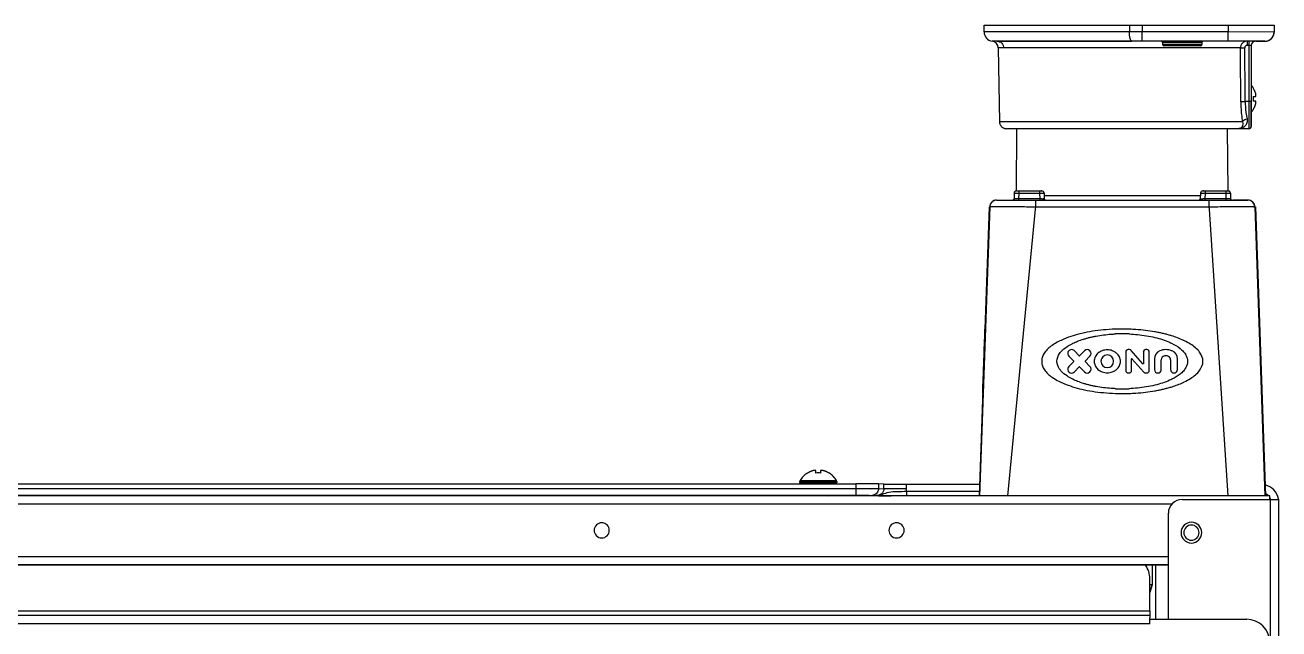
# Model space of a CAD drawing. Header units: millimetres. Extents: x 473 to 3963, y -1329 to 3488.
# Drawn here: x 2314 to 2586.1, y -688.1 to -557 of the extents above; entities that cross this region are included whole.
import ezdxf

# ---------------------------------------------------------------- set-up
doc = ezdxf.new("R2010")
doc.units = ezdxf.units.MM
doc.header["$LTSCALE"] = 392.37
doc.layers.get('0').update_dxf_attribs({"linetype": 'CONTINUOUS'})

msp = doc.modelspace()

# ---------------------------------------------------------------- linework, layer by layer
at = {"linetype": 'Continuous'}
for p, q in [((2522.15, -557.01), (2553.68, -557.01)), ((2522.15, -558.51), (2522.15, -557.01)), ((2553.68, -557.01), (2556.49, -557.01)), ((2553.68, -557.01), (2553.68, -558.51)), ((2556.49, -557.01), (2575.15, -557.01)), ((2556.49, -557.01), (2556.49, -558.51)), ((2575.15, -557.01), (2575.12, -558.51)), ((2575.15, -557.01), (2585.15, -557.01)), ((2585.15, -557.01), (2585.12, -558.55)), ((2553.68, -558.51), (2522.15, -558.51)), ((2554.24, -560.51), (2524.99, -560.51)), ((2524.99, -560.51), (2554.24, -560.51)), ((2556.49, -558.51), (2553.68, -558.51)), ((2556.49, -560.51), (2554.24, -560.51)), ((2556.49, -560.51), (2556.49, -558.51)), ((2575.12, -558.51), (2556.49, -558.51)), ((2575.12, -560.51), (2556.49, -560.51)), ((2575.12, -560.51), (2556.49, -560.51)), ((2585.12, -558.55), (2575.12, -558.51)), ((2575.12, -560.51), (2575.12, -558.51)), ((2583.12, -560.51), (2575.12, -560.51)), ((2579.25, -560.51), (2579.25, -561.43)), ((2581.15, -560.51), (2579.65, -560.51)), ((2579.65, -560.51), (2579.65, -561.43)), ((2581.15, -560.51), (2581.25, -560.51)), ((2581.25, -560.51), (2583.12, -560.51)), ((2525.23, -561.96), (2525.52, -578.04)), ((2534.15, -561.99), (2526.42, -561.99)), ((2534.21, -561.99), (2534.15, -561.99)), ((2538.36, -561.99), (2534.21, -561.99)), ((2552, -561.99), (2538.36, -561.99)), ((2552.15, -561.99), (2552, -561.99)), ((2565.94, -561.99), (2552.15, -561.99)), ((2560.9, -560.81), (2560.9, -561.21)), ((2560.9, -560.81), (2560.9, -561.21)), ((2569.4, -560.81), (2560.9, -560.81)), ((2569.4, -561.21), (2560.9, -561.21)), ((2562.9, -561.51), (2561.2, -561.51)), ((2562.9, -561.51), (2561.2, -561.51)), ((2567.4, -561.51), (2562.9, -561.51)), ((2567.4, -561.51), (2562.9, -561.51)), ((2570.09, -561.99), (2565.94, -561.99)), ((2569.1, -561.51), (2567.4, -561.51)), ((2569.1, -561.51), (2567.4, -561.51)), ((2569.4, -560.81), (2569.4, -561.21)), ((2569.4, -560.81), (2569.4, -561.21)), ((2570.15, -561.99), (2570.09, -561.99)), ((2577.79, -561.99), (2570.15, -561.99)), ((2579.65, -561.43), (2579.25, -561.43)), ((2579.65, -561.43), (2579.65, -573.58)), ((2580.15, -561.51), (2580.15, -573.54)), ((2580.59, -570.71), (2580.63, -570.71)), ((2579.65, -573.58), (2578.83, -573.58)), ((2579.65, -573.58), (2579.65, -579.51)), ((2580.15, -573.54), (2580.15, -577.74)), ((2580.15, -577.74), (2580.15, -573.54)), ((2580.59, -572.51), (2581.14, -572.51)), ((2581.14, -573.51), (2580.59, -573.51)), ((2580.63, -575.31), (2580.59, -575.31)), ((2537.74, -578.04), (2525.52, -578.04)), ((2527.82, -579.51), (2527.01, -579.51)), ((2528.06, -579.51), (2527.82, -579.51)), ((2528.13, -579.51), (2528.06, -579.51)), ((2552.15, -579.51), (2528.13, -579.51)), ((2529.17, -593.01), (2529.28, -579.51)), ((2529.17, -593.01), (2529.28, -579.51)), ((2537.77, -578.04), (2537.74, -578.04)), ((2543.92, -578.04), (2537.77, -578.04)), ((2543.95, -578.04), (2543.92, -578.04)), ((2560.35, -578.04), (2543.95, -578.04)), ((2576.16, -579.51), (2552.15, -579.51)), ((2560.37, -578.04), (2560.35, -578.04)), ((2566.53, -578.04), (2560.37, -578.04)), ((2566.55, -578.04), (2566.53, -578.04)), ((2578.24, -578.04), (2566.55, -578.04)), ((2575.13, -593.01), (2575.01, -579.51)), ((2575.13, -593.01), (2575.01, -579.51)), ((2576.23, -579.51), (2576.16, -579.51)), ((2576.48, -579.51), (2576.23, -579.51)), ((2577.28, -579.51), (2576.48, -579.51)), ((2579.65, -579.51), (2577.28, -579.51)), ((2580.15, -577.74), (2580.15, -577.76)), ((2580.15, -577.76), (2580.15, -577.74)), ((2580.15, -577.76), (2580.15, -577.84)), ((2580.15, -577.84), (2580.15, -577.76)), ((2580.15, -577.84), (2580.15, -578.88)), ((2580.15, -578.88), (2580.15, -577.84)), ((2580.15, -578.88), (2580.15, -579.01)), ((2580.15, -579.01), (2580.15, -578.88)), ((2580.15, -578.98), (2580.15, -579.01)), ((2529.17, -593.01), (2529.67, -593.01)), ((2529.67, -593.01), (2534.17, -593.01)), ((2529.67, -593.01), (2534.17, -593.01)), ((2529.67, -593.01), (2529.67, -593.5)), ((2534.17, -593.01), (2534.67, -593.01)), ((2534.17, -593.01), (2534.17, -593.5)), ((2534.67, -593.01), (2534.52, -593.01)), ((2569.77, -593.01), (2569.63, -593.01)), ((2569.63, -593.01), (2570.13, -593.01)), ((2570.13, -593.01), (2574.62, -593.01)), ((2570.13, -593.01), (2574.62, -593.01)), ((2570.13, -593.01), (2570.13, -593.5)), ((2574.62, -593.01), (2575.12, -593.01)), ((2574.62, -593.01), (2574.62, -593.5)), ((2524.87, -595.01), (2528.16, -595.01)), ((2528.16, -595.01), (2528.4, -595.01)), ((2528.4, -595.01), (2529.65, -595.01)), ((2528.67, -593.5), (2528.65, -594.77)), ((2529.67, -593.5), (2529.65, -594.77)), ((2534.22, -594.77), (2529.65, -594.77)), ((2529.65, -594.77), (2529.65, -595.01)), ((2529.65, -595.01), (2530.41, -595.01)), ((2529.67, -593.5), (2534.17, -593.5)), ((2530.41, -595.01), (2530.54, -595.01)), ((2530.54, -595.01), (2533.29, -595.01)), ((2533.29, -595.01), (2570.97, -595.01)), ((2533.29, -595.01), (2533.29, -596.46)), ((2534.17, -593.5), (2534.22, -594.77)), ((2534.22, -594.77), (2534.22, -595.01)), ((2535.17, -593.49), (2535.17, -593.49)), ((2535.17, -593.49), (2535.22, -594.77)), ((2535.19, -594.02), (2550.32, -594.02)), ((2535.22, -594.77), (2535.22, -594.77)), ((2550.32, -594.02), (2553.97, -594.02)), ((2553.97, -594.02), (2569.1, -594.02)), ((2569.13, -593.49), (2569.07, -594.77)), ((2569.07, -594.77), (2569.07, -594.77)), ((2570.13, -593.5), (2570.07, -594.77)), ((2574.64, -594.77), (2570.07, -594.77)), ((2570.07, -594.77), (2570.07, -595.01)), ((2570.13, -593.5), (2574.62, -593.5)), ((2570.97, -595.01), (2573.76, -595.01)), ((2570.97, -595.01), (2570.97, -596.46)), ((2573.76, -595.01), (2573.86, -595.01)), ((2573.86, -595.01), (2574.64, -595.01)), ((2574.62, -593.5), (2574.64, -594.77)), ((2574.64, -594.77), (2574.64, -595.01)), ((2574.64, -595.01), (2575.89, -595.01)), ((2575.62, -593.5), (2575.64, -594.77)), ((2575.62, -593.5), (2575.64, -594.77)), ((2575.89, -595.01), (2576.14, -595.01)), ((2576.14, -595.01), (2579.43, -595.01)), ((2579.43, -595.01), (2576.14, -595.01)), ((2523.27, -596.46), (2521.08, -659.21)), ((2523.37, -596.46), (2521.18, -659.21)), ((2521.18, -659.21), (2523.37, -596.46)), ((2523.27, -596.46), (2522.34, -623.01)), ((2533.24, -597.01), (2527.23, -659.21)), ((2533.29, -596.46), (2533.24, -597.01)), ((2533.29, -596.46), (2570.97, -596.46)), ((2570.97, -596.46), (2571.01, -597.01)), ((2571.01, -597.01), (2575.09, -659.21)), ((2580.93, -596.46), (2583.12, -659.21)), ((2581.03, -596.46), (2581.96, -623.01)), ((2581.03, -596.46), (2583.22, -659.21)), ((2522.29, -624.36), (2522.34, -623.01)), ((2522.44, -623.01), (2522.34, -623.01)), ((2581.96, -623.01), (2581.86, -623.01)), ((2581.96, -623.01), (2581.99, -624.07)), ((2522.18, -627.59), (2522.29, -624.36)), ((2581.99, -624.07), (2582.11, -627.51)), ((2522.14, -628.71), (2522.17, -627.98)), ((2522.14, -628.85), (2522.14, -628.71)), ((2522.17, -627.75), (2522.18, -627.59)), ((2522.17, -627.76), (2522.17, -627.75)), ((2522.17, -627.95), (2522.17, -627.76)), ((2522.17, -627.98), (2522.17, -627.95)), ((2522.17, -627.98), (2522.17, -627.98)), ((2542.81, -628.79), (2541.75, -627.72)), ((2543.94, -627.72), (2542.87, -628.79)), ((2552.91, -627.98), (2552.91, -632.04)), ((2553.68, -627.48), (2553.42, -627.48)), ((2553.71, -627.48), (2553.68, -627.48)), ((2556.64, -630.58), (2554.09, -627.65)), ((2556.72, -627.98), (2556.72, -630.55)), ((2557.48, -627.48), (2557.22, -627.48)), ((2557.99, -632.04), (2557.99, -627.98)), ((2582.11, -627.51), (2582.11, -627.52)), ((2582.11, -627.52), (2582.11, -627.54)), ((2582.11, -627.54), (2582.12, -627.72)), ((2582.12, -627.72), (2582.12, -627.72)), ((2582.12, -627.72), (2582.13, -627.9)), ((2582.13, -627.9), (2582.15, -628.64)), ((2582.15, -628.64), (2582.15, -628.68)), ((2582.15, -628.68), (2582.16, -628.92)), ((2522.04, -631.7), (2522.08, -630.46)), ((2522.08, -630.46), (2522.1, -630.01)), ((2522.1, -630.01), (2522.11, -629.57)), ((2522.2, -630.01), (2522.1, -630.01)), ((2522.11, -629.47), (2522.13, -629.13)), ((2522.11, -629.5), (2522.11, -629.47)), ((2522.11, -629.57), (2522.11, -629.5)), ((2522.13, -629.13), (2522.14, -628.85)), ((2540.55, -628.92), (2541.41, -629.78)), ((2541.41, -630.25), (2540.55, -631.11)), ((2541.41, -629.78), (2541.62, -629.98)), ((2541.62, -630.04), (2541.41, -630.25)), ((2541.75, -632.3), (2542.81, -631.24)), ((2542.87, -631.24), (2543.94, -632.3)), ((2544.07, -629.98), (2545.13, -628.92)), ((2545.13, -631.11), (2544.07, -630.04)), ((2554.18, -632.04), (2554.18, -629.47)), ((2554.25, -629.45), (2556.8, -632.38)), ((2559.13, -629.5), (2559.13, -631.81)), ((2560.61, -631.81), (2560.61, -629.69)), ((2562.64, -629.69), (2562.64, -631.81)), ((2564.12, -631.81), (2564.12, -629.5)), ((2582.1, -630.01), (2582.2, -630.01)), ((2582.16, -628.92), (2582.17, -629.11)), ((2582.17, -629.11), (2582.2, -629.98)), ((2582.2, -629.98), (2582.2, -630.01)), ((2582.2, -630.01), (2582.2, -630.04)), ((2582.2, -630.04), (2582.23, -630.92)), ((2582.23, -630.92), (2582.24, -631.1)), ((2582.24, -631.1), (2582.25, -631.34)), ((2582.25, -631.34), (2582.25, -631.39)), ((2582.25, -631.39), (2582.27, -632.11)), ((2521.9, -635.68), (2522.01, -632.44)), ((2522.01, -632.44), (2522.02, -632.08)), ((2522.02, -632.04), (2522.04, -631.7)), ((2522.02, -632.08), (2522.02, -632.04)), ((2522.02, -632.04), (2522.02, -632.04)), ((2553.42, -632.55), (2553.64, -632.55)), ((2553.64, -632.55), (2553.67, -632.55)), ((2557.18, -632.55), (2557.48, -632.55)), ((2582.27, -632.11), (2582.28, -632.3)), ((2582.28, -632.3), (2582.28, -632.3)), ((2582.28, -632.3), (2582.29, -632.47)), ((2582.29, -632.47), (2582.41, -635.92)), ((2521.85, -637.01), (2521.9, -635.68)), ((2582.41, -635.92), (2582.45, -637.01)), ((2521.85, -637.01), (2521.08, -659.21)), ((2521.85, -637.01), (2521.95, -637.01)), ((2582.35, -637.01), (2582.45, -637.01)), ((2582.44, -637.01), (2583.22, -659.21)), ((2482.2, -655.91), (2490.09, -655.91)), ((2483.85, -654.27), (2483.85, -654.24)), ((2485.65, -654.27), (2485.65, -653.72)), ((2486.65, -653.72), (2486.65, -654.27)), ((2488.45, -654.24), (2488.45, -654.27)), ((2252.52, -656.58), (2494.31, -656.58)), ((2253.15, -657.6), (2494.31, -657.6)), ((2482.15, -656.31), (2482.15, -656.11)), ((2482.15, -656.11), (2482.15, -656.31)), ((2482.15, -656.11), (2490.15, -656.11)), ((2482.15, -656.31), (2490.15, -656.31)), ((2490.15, -656.31), (2490.15, -656.11)), ((2490.15, -656.11), (2490.15, -656.31)), ((2494.31, -656.58), (2494.31, -657.6)), ((2494.31, -657.6), (2494.31, -659.1)), ((2500.42, -656.68), (2499.23, -656.62)), ((2499.23, -656.62), (2499.23, -657.62)), ((2499.23, -657.62), (2500.42, -657.68)), ((2500.42, -657.68), (2500.42, -656.68)), ((2505.34, -657.68), (2500.42, -657.68)), ((2505.32, -658.22), (2521.11, -658.22)), ((2505.32, -658.22), (2505.32, -659.22)), ((2505.34, -656.71), (2521.16, -656.71)), ((2505.34, -657.68), (2505.34, -656.71)), ((2521.11, -658.22), (2521.21, -658.22)), ((2521.16, -656.71), (2521.26, -656.71)), ((2584.15, -659.21), (1838.15, -659.21)), ((2562.92, -661.01), (1859.38, -661.01)), ((2253.15, -659.1), (2494.31, -659.1)), ((2484.37, -659.13), (2484.22, -659.21)), ((2487.93, -659.13), (2488.07, -659.21)), ((2497.75, -659.12), (2498.75, -659.17)), ((2565.15, -660.01), (2584.35, -660.01)), ((2584.15, -660.01), (2584.15, -659.21)), ((2584.35, -660.01), (2585.31, -660.01)), ((2584.35, -1303.01), (2584.35, -660.01)), ((2585.31, -660.01), (2585.35, -660.01)), ((2585.35, -660.01), (2586.15, -660.01)), ((2586.15, -661.81), (2586.15, -660.01)), ((2562.15, -686.01), (2562.15, -663.01)), ((2586.15, -1293.75), (2586.15, -661.81)), ((1860.15, -672.41), (2562.15, -672.41)), ((2562.15, -674.21), (1860.15, -674.21)), ((1860.15, -674.21), (2562.15, -674.21)), ((2558.6, -674.21), (2558.6, -678.55)), ((2558.6, -674.21), (2558.6, -678.55)), ((2559.41, -686.01), (2559.41, -674.21)), ((2558.15, -684.21), (2558.15, -677.21)), ((2558.15, -680.23), (2558.6, -678.55)), ((2558.6, -678.55), (2558.15, -680.23)), ((2558.6, -678.55), (2558.15, -678.55)), ((1864.15, -684.21), (2558.15, -684.21)), ((2558.15, -685.21), (1864.15, -685.21)), ((2558.15, -684.21), (2558.15, -685.21)), ((2558.15, -685.21), (2558.15, -685.74)), ((2558.15, -686.01), (2558.15, -685.74)), ((2558.15, -687.01), (1864.15, -687.01)), ((2558.15, -686.01), (2579.15, -686.01)), ((2558.15, -687.01), (2558.15, -686.01))]:
    msp.add_line(p, q, dxfattribs=at)
for points in [[(2535.47, -595.01), (2535.37, -594.99), (2535.28, -594.93), (2535.23, -594.83), (2535.22, -594.77)], [(2569.07, -594.77), (2569.06, -594.83), (2569.01, -594.93), (2568.93, -594.99), (2568.82, -595.01)], [(2534.65, -630.01), (2534.65, -630.01), (2534.65, -630.01), (2534.65, -630.01)], [(2546.04, -630.01), (2546.04, -630.01), (2546.04, -630.01), (2546.04, -630.01)], [(2551.75, -630.01), (2551.75, -630.01), (2551.75, -630.01), (2551.75, -630.01)], [(2505.32, -658.22), (2505.34, -657.95), (2505.34, -657.68)], [(2498.71, -659.17), (2498.78, -659.17), (2498.88, -659.17), (2499, -659.18), (2499.13, -659.18), (2499.28, -659.18), (2499.44, -659.19), (2499.62, -659.19), (2499.83, -659.19), (2500.05, -659.2), (2500.31, -659.2), (2500.59, -659.2), (2500.91, -659.21), (2501.25, -659.21), (2501.62, -659.21), (2501.97, -659.21)]]:
    msp.add_lwpolyline(points, dxfattribs=at)
for centre, radius, start, end in [((2524.15, -558.51), 2, 180, 263.217), ((2523.73, -561.99), 1.5, 1, 83.2171), ((2560.6, -560.81), 0.3, 0, 90), ((2560.6, -560.81), 0.3, 0, 90), ((2569.7, -560.81), 0.3, 90, 180), ((2569.7, -560.81), 0.3, 90, 180), ((2581.15, -561.51), 1, 90.0004, 180), ((2581.15, -561.51), 1, 115.4263, 125.9999), ((2581.15, -561.51), 1, 108, 115.4263), ((2581.15, -561.51), 1, 90, 108), ((2583.12, -558.51), 2, 270.0002, 359), ((2583.12, -558.51), 2, 270, 287.8), ((2583.12, -558.51), 2, 287.8, 295.2276), ((2583.12, -558.51), 2, 295.2276, 305.6), ((2583.12, -558.51), 2, 305.6, 314.9253), ((2583.12, -558.51), 2, 314.9253, 323.4), ((2583.12, -558.51), 2, 323.4, 334.6006), ((2583.12, -558.51), 2, 334.6006, 341.2), ((2583.12, -558.51), 2, 341.2, 359), ((2561.2, -561.21), 0.3, 180, 270), ((2569.1, -561.21), 0.3, 270, 360), ((-1133.92, -594.18), 3711.85, 0.31694, 0.49696), ((-1014.44, -596.46), 3593.35, 0.36486, 0.55083), ((2581.15, -561.51), 1, 135.3305, 143.9999), ((2581.15, -561.51), 1, 125.9999, 135.3305), ((2576.53, -573.21), 4.8, 31.5974, 40.7914), ((2576.54, -573.2), 4.75, 28.9687, 31.5341), ((2576.53, -573.21), 4.8, 31.4579, 31.5974), ((2576.54, -573.2), 4.75, 28.0074, 28.9684), ((2576.55, -573.2), 4.75, 26.6813, 28.0074), ((2576.55, -573.2), 4.74, 25.5402, 26.6812), ((2576.55, -573.19), 4.74, 24.5722, 25.5402), ((2576.56, -573.19), 4.73, 23.3175, 24.5722), ((2576.56, -573.19), 4.73, 22.5474, 23.3174), ((2576.57, -573.19), 4.72, 21.0025, 22.5476), ((2576.58, -573.18), 4.72, 20.5181, 21.0023), ((2576.59, -573.18), 4.7, 18.4656, 20.5187), ((2576.84, -573.01), 3.79, 0.0089, 7.5987), ((2576.84, -573.01), 3.79, 352.4013, 359.9911), ((2576.61, -573.17), 4.68, 17.3773, 18.465), ((2576.61, -572.85), 4.68, 341.535, 342.6227), ((2576.62, -573.17), 4.67, 16.3949, 17.3772), ((2576.62, -572.86), 4.67, 342.6228, 343.6051), ((2576.65, -573.16), 4.64, 14.3176, 16.3964), ((2576.65, -572.87), 4.64, 343.6036, 345.6824), ((2579.15, -572.27), 2.01, 5.1401, 7.2744), ((2579.15, -572.26), 2.01, 352.7259, 354.7415), ((2579.15, -573.77), 2.01, 5.2585, 7.2741), ((2579.15, -573.76), 2.01, 352.7256, 354.8598), ((2579.18, -572.27), 1.98, 4.2856, 5.1372), ((2579.19, -572.26), 1.97, 3.0233, 4.286), ((2579.19, -572.26), 1.97, 355.3984, 356.7833), ((2579.18, -572.26), 1.98, 354.7442, 355.3991), ((2579.18, -573.77), 1.98, 4.6009, 5.2558), ((2579.19, -573.76), 1.97, 3.2167, 4.6016), ((2579.19, -573.76), 1.97, 355.714, 356.9766), ((2579.18, -573.76), 1.98, 354.8627, 355.7144), ((2579.2, -572.26), 1.96, 1.9964, 3.0228), ((2579.21, -572.26), 1.95, 0.9261, 1.9964), ((2579.21, -572.26), 1.95, 359.8006, 0.9258), ((2579.21, -572.26), 1.95, 358.8459, 359.8005), ((2579.2, -572.26), 1.96, 357.6234, 358.8455), ((2579.2, -572.26), 1.96, 356.7841, 357.6235), ((2579.2, -573.76), 1.96, 2.3765, 3.2159), ((2579.21, -573.76), 1.95, 1.1545, 2.3767), ((2579.21, -573.76), 1.95, 0.1995, 1.1541), ((2579.21, -573.76), 1.95, 359.0741, 0.1995), ((2579.21, -573.76), 1.95, 358.0037, 359.0738), ((2579.2, -573.76), 1.96, 356.9771, 358.0037), ((2576.53, -572.81), 4.8, 319.2086, 328.4026), ((2576.54, -572.83), 4.75, 328.4659, 331.0313), ((2576.53, -572.81), 4.8, 328.4026, 328.5421), ((2576.54, -572.83), 4.75, 331.0316, 331.9926), ((2576.55, -572.83), 4.75, 331.9926, 333.3187), ((2576.55, -572.83), 4.74, 333.3188, 334.4598), ((2576.55, -572.83), 4.74, 334.4598, 335.4278), ((2576.56, -572.84), 4.73, 335.4278, 336.6825), ((2576.56, -572.84), 4.73, 336.6826, 337.4526), ((2576.57, -572.84), 4.72, 337.4524, 338.9975), ((2576.58, -572.84), 4.72, 338.9977, 339.4819), ((2576.59, -572.85), 4.7, 339.4813, 341.5344), ((2527.01, -578.01), 1.5, 181, 197.4666), ((2527.01, -578.01), 1.5, 181, 197.4963), ((2527.01, -578.01), 1.5, 197.4666, 202.768), ((2527.01, -578.01), 1.5, 197.4963, 202.7432), ((2527.01, -578.01), 1.5, 202.768, 214.0366), ((2527.01, -578.01), 1.5, 202.7432, 214.0777), ((2527.01, -578.01), 1.5, 214.0366, 220.1792), ((2527.01, -578.01), 1.5, 214.0777, 220.1409), ((2527.01, -578.01), 1.5, 220.1792, 230.8209), ((2527.01, -578.01), 1.5, 220.1409, 230.8591), ((2527.01, -578.01), 1.5, 230.8209, 236.9634), ((2527.01, -578.01), 1.5, 230.8591, 236.9223), ((2527.01, -578.01), 1.5, 236.9634, 248.232), ((2527.01, -578.01), 1.5, 236.9223, 248.2568), ((2527.01, -578.01), 1.5, 248.232, 253.5334), ((2527.01, -578.01), 1.5, 248.2568, 253.5037), ((2527.01, -578.01), 1.5, 253.5334, 270), ((2527.01, -578.01), 1.5, 253.5037, 270), ((2579.65, -579.01), 0.5, 270, 360), ((2529.17, -593.51), 0.5, 90.002, 179), ((2529.17, -593.51), 0.5, 156.7497, 179), ((2529.17, -593.51), 0.5, 156.7497, 179), ((2529.17, -593.51), 0.5, 156.7508, 179), ((2529.17, -593.51), 0.5, 147.6731, 156.7497), ((2529.17, -593.51), 0.5, 147.6731, 156.7497), ((2529.17, -593.51), 0.5, 147.6758, 156.7508), ((2529.17, -593.51), 0.5, 134.4996, 147.6731), ((2529.17, -593.51), 0.5, 134.4996, 147.6731), ((2529.17, -593.51), 0.5, 134.5015, 147.6758), ((2529.17, -593.51), 0.5, 122.081, 134.4996), ((2529.17, -593.51), 0.5, 122.081, 134.4996), ((2529.17, -593.51), 0.5, 122.0843, 134.5015), ((2529.17, -593.51), 0.5, 112.2497, 122.081), ((2529.17, -593.51), 0.5, 112.2497, 122.081), ((2529.17, -593.51), 0.5, 112.2522, 122.0843), ((2529.17, -593.51), 0.5, 90, 112.2497), ((2529.17, -593.51), 0.5, 90, 112.2497), ((2529.17, -593.51), 0.5, 90.0028, 112.2522), ((2534.67, -593.51), 0.5, 2.4136, 90), ((2569.63, -593.51), 0.5, 90, 177.587), ((2575.12, -593.51), 0.5, 1, 90), ((2575.12, -593.51), 0.5, 67.7478, 89.9972), ((2575.12, -593.51), 0.5, 67.7504, 90), ((2575.12, -593.51), 0.5, 67.7484, 89.998), ((2575.12, -593.51), 0.5, 57.9157, 67.7478), ((2575.12, -593.51), 0.5, 57.918, 67.7504), ((2575.12, -593.51), 0.5, 57.9174, 67.7484), ((2575.12, -593.51), 0.5, 45.4985, 57.9157), ((2575.12, -593.51), 0.5, 45.5005, 57.918), ((2575.12, -593.51), 0.5, 45.4989, 57.9174), ((2575.12, -593.51), 0.5, 32.3242, 45.4985), ((2575.12, -593.51), 0.5, 32.3256, 45.5005), ((2575.12, -593.51), 0.5, 32.3258, 45.4989), ((2575.12, -593.51), 0.5, 23.2492, 32.3242), ((2575.12, -593.51), 0.5, 23.2504, 32.3256), ((2575.12, -593.51), 0.5, 23.2495, 32.3258), ((2575.12, -593.51), 0.5, 1, 23.2492), ((2575.12, -593.51), 0.5, 1, 23.2504), ((2575.12, -593.51), 0.5, 1, 23.2495), ((2524.87, -596.51), 1.5, 90.0006, 178), ((2524.87, -596.51), 1.5, 160.4, 178), ((2524.87, -596.51), 1.5, 153.8572, 160.4), ((2524.87, -596.51), 1.5, 142.7999, 153.8572), ((2524.87, -596.51), 1.5, 134.4067, 142.7999), ((2524.87, -596.51), 1.5, 125.1999, 134.4067), ((2524.87, -596.51), 1.5, 114.9344, 125.1999), ((2524.87, -596.51), 1.5, 107.6, 114.9344), ((2524.87, -596.51), 1.5, 90, 107.6), ((2528.16, -594.01), 1, 270, 287.9), ((2528.16, -594.01), 1, 270, 287.9), ((2528.4, -594.76), 0.25, 270, 359), ((2528.4, -594.76), 0.25, 269.9879, 299.6574), ((2528.16, -594.01), 1, 287.9, 297.8615), ((2528.16, -594.01), 1, 287.9, 297.8615), ((2528.4, -594.76), 0.25, 299.6574, 315.6122), ((2528.4, -594.76), 0.25, 315.6122, 329.3283), ((2528.4, -594.76), 0.25, 329.3283, 358.9998), ((2528.4, -594.76), 0.25, 330.3264, 359), ((2528.4, -594.76), 0.25, 330.3184, 358.9997), ((2575.89, -594.76), 0.25, 181, 210.6648), ((2575.89, -594.76), 0.25, 181.0003, 270.0181), ((2575.89, -594.76), 0.25, 181, 209.6736), ((2575.89, -594.76), 0.25, 181.0002, 209.679), ((2576.14, -594.01), 1, 242.1385, 252.1), ((2576.14, -594.01), 1, 242.1385, 252.1), ((2575.89, -594.76), 0.25, 210.6648, 224.3787), ((2575.89, -594.76), 0.25, 224.3787, 240.3312), ((2575.89, -594.76), 0.25, 240.3312, 270), ((2576.14, -594.01), 1, 252.1, 270), ((2576.14, -594.01), 1, 252.1, 270), ((2579.43, -596.51), 1.5, 2, 90), ((2579.43, -596.51), 1.5, 72.3995, 89.9994), ((2579.43, -596.51), 1.5, 65.0651, 72.3995), ((2579.43, -596.51), 1.5, 54.7996, 65.0651), ((2579.43, -596.51), 1.5, 45.5929, 54.7996), ((2579.43, -596.51), 1.5, 37.1997, 45.5929), ((2579.43, -596.51), 1.5, 26.1425, 37.1997), ((2579.43, -596.51), 1.5, 19.5998, 26.1425), ((2579.43, -596.51), 1.5, 2, 19.5998), ((2552.14, -666.77), 43.76, 87.9356, 92.0555), ((2552.15, -657.6), 33.57, 87.3327, 92.6739), ((2541.15, -628.32), 0.846, 70.3584, 225), ((2541.15, -628.32), 0.846, 45.0006, 70.3584), ((2544.53, -628.32), 0.846, 315, 135), ((2548.89, -630.01), 1.37, 0, 180), ((2553.42, -627.98), 0.508, 90, 180.0001), ((2553.71, -627.98), 0.508, 41, 90), ((2557.22, -627.98), 0.508, 90, 180), ((2557.48, -627.98), 0.508, 0.0003, 90), ((2561.03, -629.5), 1.9, 113.5782, 180), ((2561.62, -630.86), 3.38, 68.4023, 113.5782), ((2561.62, -630.86), 3.38, 66.4218, 68.4023), ((2562.22, -629.5), 1.9, 0, 66.4218), ((2541.15, -631.71), 0.846, 135, 286.5563), ((2541.59, -630.01), 0.0423, 315, 44.9987), ((2542.84, -628.76), 0.0423, 225, 315), ((2542.84, -631.27), 0.0423, 45, 135), ((2544.53, -631.71), 0.846, 225, 45), ((2544.1, -630.01), 0.0423, 135, 224.9987), ((2548.89, -630.01), 1.37, 180, 360), ((2554.22, -629.47), 0.0423, 40.9989, 180), ((2556.67, -630.55), 0.0423, 221, 360), ((2561.45, -629.69), 0.846, 97.6627, 180), ((2561.62, -630.95), 2.11, 82.3377, 97.6624), ((2561.79, -629.69), 0.846, 0, 82.3377), ((2541.15, -631.71), 0.846, 286.5563, 315.0003), ((2553.42, -632.04), 0.508, 180, 270), ((2553.67, -632.04), 0.508, 270, 360), ((2557.18, -632.04), 0.508, 221, 270), ((2557.48, -632.04), 0.508, 270, 360), ((2559.87, -631.81), 0.74, 180, 360), ((2563.38, -631.81), 0.74, 180, 229.8262), ((2563.38, -631.81), 0.74, 229.8262, 0.0001), ((2552.15, -602.41), 33.58, 267.5041, 272.4884), ((2552.14, -593.24), 43.78, 268.1051, 271.9045), ((2482.55, -656.11), 0.4, 149.6988, 163.1747), ((2482.55, -656.11), 0.4, 149.6988, 163.1573), ((2486.35, -658.33), 4.8, 136.8234, 149.6988), ((2486.35, -658.33), 4.8, 136.8073, 149.6988), ((2486.35, -658.33), 4.8, 132.8346, 136.8234), ((2486.35, -658.33), 4.8, 132.8489, 136.8073), ((2486.35, -658.33), 4.8, 121.6201, 132.8346), ((2486.35, -658.33), 4.8, 121.5971, 132.8489), ((2486.35, -658.33), 4.8, 121.3727, 121.6201), ((2486.35, -658.33), 4.8, 121.3727, 121.5971), ((2486.33, -658.32), 4.75, 118.9687, 121.5341), ((2486.33, -658.32), 4.75, 118.0074, 118.9684), ((2486.33, -658.31), 4.75, 116.6813, 118.0074), ((2486.33, -658.31), 4.74, 115.5402, 116.6812), ((2486.33, -658.31), 4.74, 114.5722, 115.5402), ((2486.33, -658.3), 4.73, 113.3175, 114.5722), ((2486.32, -658.3), 4.73, 112.5474, 113.3174), ((2486.32, -658.29), 4.72, 111.0025, 112.5476), ((2486.32, -658.29), 4.72, 110.5181, 111.0023), ((2486.31, -658.27), 4.7, 108.4656, 110.5187), ((2486.31, -658.26), 4.68, 107.3773, 108.465), ((2486.3, -658.24), 4.67, 106.3949, 107.3772), ((2486.29, -658.21), 4.64, 104.3176, 106.3964), ((2485.4, -655.71), 2.01, 95.2585, 97.2741), ((2485.4, -655.69), 1.98, 94.6009, 95.2558), ((2485.4, -655.67), 1.97, 93.2167, 94.6016), ((2485.4, -655.66), 1.96, 92.3765, 93.2159), ((2485.4, -655.66), 1.95, 91.1545, 92.3767), ((2485.4, -655.65), 1.95, 90.1995, 91.1541), ((2485.4, -655.65), 1.95, 89.0741, 90.1995), ((2485.4, -655.66), 1.95, 88.0037, 89.0738), ((2485.4, -655.66), 1.96, 86.9771, 88.0037), ((2485.4, -655.67), 1.97, 85.714, 86.9766), ((2485.4, -655.68), 1.98, 84.8627, 85.7144), ((2485.39, -655.71), 2.01, 82.7256, 84.8598), ((2486.15, -658.03), 3.8, 82.4351, 97.5649), ((2486.9, -655.71), 2.01, 95.1401, 97.2744), ((2486.9, -655.68), 1.98, 94.2856, 95.1372), ((2486.9, -655.67), 1.97, 93.0233, 94.286), ((2486.9, -655.66), 1.96, 91.9964, 93.0228), ((2486.9, -655.66), 1.95, 90.9261, 91.9964), ((2486.9, -655.65), 1.95, 89.8006, 90.9258), ((2486.9, -655.65), 1.95, 88.8459, 89.8005), ((2486.9, -655.66), 1.96, 87.6234, 88.8455), ((2486.9, -655.66), 1.96, 86.7841, 87.6235), ((2486.9, -655.67), 1.97, 85.3984, 86.7833), ((2486.9, -655.69), 1.98, 84.7442, 85.3991), ((2486.89, -655.71), 2.01, 82.7259, 84.7415), ((2486, -658.21), 4.64, 73.6036, 75.6824), ((2485.99, -658.24), 4.67, 72.6228, 73.6051), ((2485.99, -658.26), 4.68, 71.535, 72.6227), ((2485.98, -658.27), 4.7, 69.4813, 71.5344), ((2485.98, -658.29), 4.72, 68.9977, 69.4819), ((2485.98, -658.29), 4.72, 67.4524, 68.9975), ((2485.97, -658.3), 4.73, 66.6826, 67.4526), ((2485.97, -658.3), 4.73, 65.4278, 66.6825), ((2485.97, -658.31), 4.74, 64.4598, 65.4278), ((2485.97, -658.31), 4.74, 63.3188, 64.4598), ((2485.97, -658.31), 4.75, 61.9926, 63.3187), ((2485.96, -658.32), 4.75, 61.0316, 61.9926), ((2485.96, -658.32), 4.75, 58.4659, 61.0313), ((2485.95, -658.33), 4.8, 58.3799, 58.6273), ((2485.95, -658.33), 4.8, 58.4029, 58.6273), ((2485.95, -658.33), 4.8, 47.1511, 58.4029), ((2485.95, -658.33), 4.8, 47.1654, 58.3799), ((2485.95, -658.33), 4.8, 43.1766, 47.1654), ((2485.95, -658.33), 4.8, 43.1927, 47.1511), ((2485.95, -658.33), 4.8, 30.3012, 43.1766), ((2485.95, -658.33), 4.8, 30.3012, 43.1927), ((2489.75, -656.11), 0.4, 16.8253, 30.3012), ((2489.75, -656.11), 0.4, 16.8427, 30.3012), ((2482.55, -656.11), 0.4, 166.5241, 180), ((2482.55, -656.11), 0.4, 166.5416, 180), ((2482.55, -656.31), 0.4, 180, 207.0781), ((2482.55, -656.11), 0.4, 163.1747, 166.5241), ((2482.55, -656.11), 0.4, 163.1573, 166.5416), ((2482.55, -656.31), 0.4, 207.0781, 214.9282), ((2482.55, -656.31), 0.4, 214.9282, 222.6167), ((2489.75, -656.31), 0.4, 317.3833, 325.0718), ((2489.75, -656.31), 0.4, 325.0718, 332.9219), ((2489.75, -656.31), 0.4, 332.9219, 360), ((2489.75, -656.11), 0.4, 13.4759, 16.8253), ((2489.75, -656.11), 0.4, 13.4584, 16.8427), ((2489.75, -656.11), 0.4, 0, 13.4759), ((2489.75, -656.11), 0.4, 0, 13.4584), ((2581.65, -661.21), 2.98, 58.5519, 60.8473), ((2565.15, -663.01), 3, 90, 180), ((2581.62, -661.25), 3.03, 42.2442, 58.5126), ((2581.69, -661.19), 2.94, 28.0433, 32.9871), ((2581.66, -661.2), 2.97, 23.8642, 28.0295), ((2439.15, -666.71), 1.65, 0, 180), ((2439.15, -666.71), 1.65, 180, 360), ((2503.15, -666.71), 1.65, 0, 180), ((2503.15, -666.71), 1.65, 180, 360), ((2567.15, -667.21), 2.25, 0, 180), ((2567.15, -667.21), 1.65, 0, 180), ((2567.15, -667.21), 2.25, 180, 360), ((2567.15, -667.21), 1.65, 180, 360), ((2553.15, -677.21), 5, 0, 36.876), ((2579.15, -691.01), 5, 0, 90)]:
    msp.add_arc(centre, radius, start, end, dxfattribs=at)
for centre, major_axis, ratio, start_param, end_param in [((2494.31, -656.63), (5, 0), 0.008727, 0.174533, 1.570796), ((2505.34, -656.67), (5, 0), 0.008727, -2.96706, -1.570796), ((2582.15, -660.71), (2.83, 2.83), 0.999924, 0.530301, 0.556431), ((2582.15, -660.71), (2.83, 2.83), 0.999924, -0.573187, 0.530301), ((2582.15, -660.71), (2.83, 2.83), 0.999924, -0.612962, -0.573187)]:
    msp.add_ellipse(centre, major_axis=major_axis, ratio=ratio, start_param=start_param, end_param=end_param, dxfattribs=at)
for points, knots in [([(2524.99, -560.51), (2524.83, -560.51), (2524.56, -560.51), (2524.25, -560.51), (2524.08, -560.5), (2523.99, -560.51), (2523.94, -560.49), (2523.92, -560.5), (2523.91, -560.5)], [0, 0, 0, 0, 0.436024, 0.748867, 0.858644, 0.937145, 0.984281, 1, 1, 1, 1]), ([(2524.99, -560.51), (2525.35, -560.51), (2526.12, -560.84), (2526.42, -561.61), (2526.42, -561.99)], [0, 0, 0, 0, 0.492099, 1, 1, 1, 1]), ([(2554.24, -560.51), (2554.15, -560.51), (2553.95, -560.31), (2553.74, -559.64), (2553.68, -558.99), (2553.68, -558.51)], [0, 0, 0, 0, 0.122206, 0.340186, 1, 1, 1, 1]), ([(2579.25, -560.51), (2578.88, -560.51), (2578.1, -560.83), (2577.79, -561.61), (2577.79, -561.99)], [0, 0, 0, 0, 0.49658, 1, 1, 1, 1]), ([(2526.42, -561.99), (2526.25, -561.99), (2525.95, -561.98), (2525.61, -561.98), (2525.42, -561.97), (2525.32, -561.97), (2525.27, -561.96), (2525.24, -561.97), (2525.23, -561.96)], [0, 0, 0, 0, 0.435483, 0.748441, 0.858367, 0.93701, 0.984245, 1, 1, 1, 1]), ([(2577.79, -561.99), (2577.9, -561.95), (2578.22, -561.93), (2578.54, -561.92), (2578.74, -561.92)], [0, 0, 0, 0, 0.382726, 1, 1, 1, 1]), ([(2579.25, -561.43), (2579.12, -561.43), (2578.85, -561.52), (2578.74, -561.79), (2578.74, -561.92)], [0, 0, 0, 0, 0.50179, 1, 1, 1, 1]), ([(2580.15, -561.51), (2580.15, -561.5), (2580.09, -561.47), (2579.93, -561.44), (2579.77, -561.43), (2579.65, -561.43)], [0, 0, 0, 0, 0.095663, 0.308773, 1, 1, 1, 1]), ([(2577.87, -573.65), (2577.98, -573.61), (2578.31, -573.6), (2578.63, -573.58), (2578.83, -573.58)], [0, 0, 0, 0, 0.374502, 1, 1, 1, 1]), ([(2577.87, -573.65), (2577.87, -574.05), (2577.91, -575.52), (2578.07, -576.98), (2578.24, -578.04)], [0, 0, 0, 0, 0.271834, 1, 1, 1, 1]), ([(2578.83, -573.58), (2578.83, -573.93), (2578.88, -575.2), (2579.04, -576.47), (2579.22, -577.38)], [0, 0, 0, 0, 0.273206, 1, 1, 1, 1]), ([(2580.15, -573.54), (2580.15, -573.55), (2580.07, -573.55), (2579.99, -573.57), (2579.83, -573.58), (2579.71, -573.58), (2579.65, -573.58)], [0, 0, 0, 0, 0.082331, 0.298897, 0.620835, 1, 1, 1, 1]), ([(2579.22, -577.38), (2579.27, -577.67), (2579.27, -578.23), (2578.78, -579.13), (2578.07, -579.44), (2577.62, -579.49)], [0, 0, 0, 0, 0.295449, 0.543416, 1, 1, 1, 1]), ([(2578.24, -578.04), (2578.33, -578.36), (2578.35, -578.99), (2577.87, -579.39), (2577.65, -579.46)], [0, 0, 0, 0, 0.589674, 1, 1, 1, 1]), ([(2578.24, -578.04), (2578.26, -577.96), (2578.46, -577.58), (2578.9, -577.41), (2579.22, -577.38)], [0, 0, 0, 0, 0.212797, 1, 1, 1, 1]), ([(2529.65, -594.77), (2529.52, -594.77), (2529.29, -594.77), (2529.01, -594.77), (2528.83, -594.77), (2528.73, -594.77), (2528.69, -594.76), (2528.65, -594.77), (2528.65, -594.77)], [0, 0, 0, 0, 0.382747, 0.707113, 0.831502, 0.923891, 0.980771, 1, 1, 1, 1]), ([(2528.67, -593.5), (2528.67, -593.5), (2528.72, -593.51), (2528.76, -593.5), (2528.86, -593.5), (2529.03, -593.5), (2529.31, -593.5), (2529.55, -593.5), (2529.67, -593.5)], [0, 0, 0, 0, 0.019309, 0.07624, 0.16864, 0.29302, 0.617323, 1, 1, 1, 1]), ([(2534.17, -593.5), (2534.3, -593.5), (2534.53, -593.5), (2534.81, -593.49), (2534.99, -593.49), (2535.09, -593.49), (2535.13, -593.5), (2535.17, -593.49), (2535.17, -593.49)], [0, 0, 0, 0, 0.382549, 0.706785, 0.831185, 0.92362, 0.980637, 1, 1, 1, 1]), ([(2535.22, -594.77), (2535.22, -594.78), (2535.18, -594.77), (2535.14, -594.78), (2535.04, -594.77), (2534.87, -594.78), (2534.59, -594.77), (2534.35, -594.77), (2534.22, -594.77)], [0, 0, 0, 0, 0.019198, 0.076101, 0.168564, 0.29299, 0.617405, 1, 1, 1, 1]), ([(2570.07, -594.77), (2569.94, -594.77), (2569.71, -594.77), (2569.43, -594.78), (2569.25, -594.77), (2569.15, -594.78), (2569.11, -594.77), (2569.07, -594.78), (2569.07, -594.77)], [0, 0, 0, 0, 0.3826, 0.707014, 0.83144, 0.923902, 0.980804, 1, 1, 1, 1]), ([(2569.13, -593.49), (2569.13, -593.49), (2569.17, -593.5), (2569.21, -593.49), (2569.31, -593.49), (2569.48, -593.49), (2569.76, -593.5), (2570, -593.5), (2570.13, -593.5)], [0, 0, 0, 0, 0.019288, 0.076254, 0.168662, 0.29306, 0.617349, 1, 1, 1, 1]), ([(2574.62, -593.5), (2574.75, -593.5), (2574.98, -593.5), (2575.26, -593.5), (2575.44, -593.5), (2575.54, -593.5), (2575.58, -593.51), (2575.62, -593.5), (2575.62, -593.5)], [0, 0, 0, 0, 0.382677, 0.70698, 0.831361, 0.923763, 0.980682, 1, 1, 1, 1]), ([(2575.64, -594.77), (2575.64, -594.77), (2575.6, -594.76), (2575.56, -594.77), (2575.46, -594.77), (2575.29, -594.77), (2575.01, -594.77), (2574.77, -594.77), (2574.64, -594.77)], [0, 0, 0, 0, 0.019227, 0.076112, 0.1685, 0.292889, 0.617258, 1, 1, 1, 1]), ([(2523.37, -596.46), (2523.37, -596.44), (2523.47, -596.45), (2523.58, -596.43), (2523.83, -596.43), (2524.15, -596.41), (2524.57, -596.41), (2525.28, -596.4), (2526.36, -596.4), (2527.85, -596.4), (2529.54, -596.42), (2531.38, -596.44), (2532.65, -596.45), (2533.29, -596.46)], [0, 0, 0, 0, 0.005021, 0.019436, 0.043243, 0.076241, 0.118133, 0.16853, 0.292837, 0.444389, 0.617323, 0.804925, 1, 1, 1, 1]), ([(2570.97, -596.46), (2571.62, -596.45), (2572.89, -596.44), (2574.73, -596.43), (2576.43, -596.42), (2577.92, -596.42), (2579.01, -596.42), (2579.72, -596.43), (2580.14, -596.43), (2580.46, -596.44), (2580.72, -596.43), (2580.83, -596.46), (2580.93, -596.44), (2580.93, -596.46)], [0, 0, 0, 0, 0.195077, 0.382661, 0.555562, 0.7071, 0.831435, 0.881863, 0.923793, 0.95683, 0.980664, 0.995077, 1, 1, 1, 1]), ([(2550.58, -623.04), (2549.73, -623.07), (2547.32, -623.23), (2544.26, -623.7), (2542.1, -624.27), (2541.46, -624.47)], [0, 0, 0, 0, 0.274518, 0.782934, 1, 1, 1, 1]), ([(2562.84, -624.47), (2562.74, -624.44), (2562.36, -624.33), (2561.72, -624.15), (2560.89, -623.95), (2560.04, -623.76), (2558.81, -623.53), (2557.16, -623.29), (2555.34, -623.12), (2554.18, -623.06), (2553.72, -623.04)], [0, 0, 0, 0, 0.034698, 0.126018, 0.217202, 0.310723, 0.409331, 0.621374, 0.851702, 1, 1, 1, 1]), ([(2538.85, -625.46), (2538.08, -625.82), (2536.68, -626.61), (2535.27, -627.97), (2534.73, -629.19), (2534.65, -629.75), (2534.65, -630.01)], [0, 0, 0, 0, 0.38951, 0.741645, 0.87856, 1, 1, 1, 1]), ([(2541.46, -624.47), (2540.78, -624.68), (2539.91, -624.99), (2539.05, -625.37), (2538.85, -625.46)], [0, 0, 0, 0, 0.755976, 1, 1, 1, 1]), ([(2541.44, -626.09), (2541.77, -625.93), (2542.53, -625.6), (2543.52, -625.26), (2544.39, -625), (2545.06, -624.83), (2545.76, -624.67), (2546.75, -624.47), (2548.09, -624.27), (2549.46, -624.13), (2550.31, -624.08), (2550.58, -624.07)], [0, 0, 0, 0, 0.116158, 0.261112, 0.334104, 0.406927, 0.481566, 0.560219, 0.729227, 0.912681, 1, 1, 1, 1]), ([(2553.71, -624.07), (2554.3, -624.1), (2556.16, -624.23), (2559.11, -624.71), (2561.55, -625.49), (2562.71, -626.02), (2562.85, -626.09)], [0, 0, 0, 0, 0.187834, 0.593214, 0.949621, 1, 1, 1, 1]), ([(2565.45, -625.47), (2565.02, -625.26), (2564.15, -624.9), (2563.27, -624.6), (2562.84, -624.47)], [0, 0, 0, 0, 0.515491, 1, 1, 1, 1]), ([(2569.65, -630.01), (2569.65, -629.32), (2568.98, -627.74), (2567.29, -626.43), (2566.02, -625.74), (2565.51, -625.49), (2565.45, -625.47)], [0, 0, 0, 0, 0.325823, 0.734844, 0.971786, 1, 1, 1, 1]), ([(2537.97, -630.01), (2537.97, -629.42), (2538.27, -628.65), (2538.75, -628.04), (2538.86, -627.91)], [0, 0, 0, 0, 0.777282, 1, 1, 1, 1]), ([(2538.86, -627.91), (2539.24, -627.49), (2540.01, -626.87), (2540.93, -626.35), (2541.37, -626.12), (2541.44, -626.09)], [0, 0, 0, 0, 0.530253, 0.926618, 1, 1, 1, 1]), ([(2550.62, -628.03), (2550.42, -627.9), (2549.87, -627.62), (2548.89, -627.45), (2547.79, -627.64), (2546.84, -628.18), (2546.19, -629.01), (2546.04, -629.69), (2546.04, -630.01)], [0, 0, 0, 0, 0.11837, 0.303224, 0.488077, 0.666875, 0.836743, 1, 1, 1, 1]), ([(2551.75, -630.01), (2551.75, -629.69), (2551.59, -629.01), (2551.09, -628.38), (2550.72, -628.1), (2550.62, -628.03)], [0, 0, 0, 0, 0.414827, 0.846454, 1, 1, 1, 1]), ([(2562.85, -626.09), (2563.5, -626.4), (2564.42, -626.94), (2565.21, -627.67), (2565.43, -627.92)], [0, 0, 0, 0, 0.682017, 1, 1, 1, 1]), ([(2565.43, -627.92), (2565.63, -628.14), (2565.96, -628.59), (2566.26, -629.31), (2566.33, -629.79), (2566.33, -630.01)], [0, 0, 0, 0, 0.386646, 0.710619, 1, 1, 1, 1]), ([(2534.65, -630.01), (2534.65, -630.28), (2534.73, -630.84), (2535.27, -632.06), (2536.7, -633.44), (2538.13, -634.24), (2538.93, -634.6)], [0, 0, 0, 0, 0.1198, 0.254861, 0.60223, 1, 1, 1, 1]), ([(2538.9, -632.16), (2538.77, -632.01), (2538.28, -631.39), (2537.97, -630.61), (2537.97, -630.01)], [0, 0, 0, 0, 0.241033, 1, 1, 1, 1]), ([(2546.04, -630.01), (2546.04, -630.34), (2546.19, -631.01), (2546.84, -631.84), (2547.79, -632.38), (2548.89, -632.57), (2549.89, -632.4), (2550.45, -632.12), (2550.66, -631.97)], [0, 0, 0, 0, 0.162094, 0.330751, 0.508275, 0.691811, 0.875347, 1, 1, 1, 1]), ([(2550.66, -631.97), (2550.74, -631.91), (2551.1, -631.64), (2551.59, -631.01), (2551.75, -630.34), (2551.75, -630.01)], [0, 0, 0, 0, 0.13782, 0.577461, 1, 1, 1, 1]), ([(2565.37, -634.6), (2565.45, -634.56), (2566, -634.3), (2567.29, -633.59), (2568.98, -632.29), (2569.65, -630.71), (2569.65, -630.01)], [0, 0, 0, 0, 0.04125, 0.275012, 0.678544, 1, 1, 1, 1]), ([(2566.33, -630.01), (2566.33, -630.24), (2566.26, -630.71), (2565.95, -631.45), (2565.61, -631.91), (2565.4, -632.15)], [0, 0, 0, 0, 0.282762, 0.599317, 1, 1, 1, 1]), ([(2541.38, -633.9), (2541.33, -633.88), (2540.91, -633.67), (2540.03, -633.16), (2539.26, -632.56), (2538.9, -632.16)], [0, 0, 0, 0, 0.051563, 0.465079, 1, 1, 1, 1]), ([(2550.69, -635.96), (2550.38, -635.95), (2549.5, -635.9), (2548.09, -635.76), (2546.75, -635.55), (2545.76, -635.36), (2545.06, -635.2), (2544.39, -635.03), (2543.52, -634.77), (2542.5, -634.42), (2541.73, -634.08), (2541.38, -633.9)], [0, 0, 0, 0, 0.096488, 0.276509, 0.442355, 0.519536, 0.592779, 0.664239, 0.735865, 0.878106, 1, 1, 1, 1]), ([(2562.92, -633.9), (2562.76, -633.99), (2561.57, -634.53), (2559.11, -635.32), (2556.12, -635.8), (2554.23, -635.94), (2553.61, -635.96)], [0, 0, 0, 0, 0.057408, 0.407118, 0.80488, 1, 1, 1, 1]), ([(2565.4, -632.15), (2565.18, -632.39), (2564.42, -633.08), (2563.55, -633.6), (2562.92, -633.9)], [0, 0, 0, 0, 0.313765, 1, 1, 1, 1]), ([(2538.93, -634.6), (2539.11, -634.68), (2539.9, -635.03), (2540.72, -635.32), (2541.36, -635.53)], [0, 0, 0, 0, 0.227638, 1, 1, 1, 1]), ([(2541.36, -635.53), (2542.03, -635.74), (2544.23, -636.32), (2547.36, -636.8), (2549.81, -636.96), (2550.7, -636.99)], [0, 0, 0, 0, 0.222615, 0.719095, 1, 1, 1, 1]), ([(2553.6, -636.99), (2554.1, -636.97), (2555.3, -636.91), (2557.16, -636.74), (2558.81, -636.5), (2560.04, -636.27), (2560.89, -636.08), (2561.72, -635.88), (2562.4, -635.69), (2562.8, -635.57), (2562.94, -635.53)], [0, 0, 0, 0, 0.157659, 0.382572, 0.58963, 0.685921, 0.777243, 0.866283, 0.955457, 1, 1, 1, 1]), ([(2562.94, -635.53), (2563.33, -635.4), (2564.16, -635.12), (2564.96, -634.79), (2565.37, -634.6)], [0, 0, 0, 0, 0.48085, 1, 1, 1, 1]), ([(2494.31, -657.6), (2494.88, -657.6), (2496.52, -657.6), (2498.16, -657.58), (2499.23, -657.62)], [0, 0, 0, 0, 0.347293, 1, 1, 1, 1]), ([(2499.23, -657.62), (2499.23, -658), (2498.92, -658.79), (2498.13, -659.12), (2497.75, -659.12)], [0, 0, 0, 0, 0.502695, 1, 1, 1, 1]), ([(2498.74, -659.17), (2499.69, -659.18), (2501.09, -658.28), (2503.34, -658.29), (2504.62, -658.23), (2505.32, -658.22)], [0, 0, 0, 0, 0.424105, 0.685625, 1, 1, 1, 1]), ([(2500.42, -657.68), (2500.42, -658.1), (2499.98, -658.93), (2499.14, -659.17), (2498.75, -659.17)], [0, 0, 0, 0, 0.516088, 1, 1, 1, 1]), ([(2494.31, -659.1), (2494.71, -659.1), (2495.86, -659.1), (2497.01, -659.08), (2497.75, -659.12)], [0, 0, 0, 0, 0.347268, 1, 1, 1, 1]), ([(2498.75, -659.17), (2498.92, -659.18), (2500, -659.2), (2501.07, -659.21), (2501.98, -659.21)], [0, 0, 0, 0, 0.158985, 1, 1, 1, 1])]:
    msp.add_open_spline(points, degree=3, knots=knots, dxfattribs=at)
for points in [[(2577.65, -579.46), (2577.53, -579.5), (2577.4, -579.51), (2577.28, -579.51)], [(2577.62, -579.49), (2577.51, -579.51), (2577.39, -579.51), (2577.28, -579.51)]]:
    msp.add_open_spline(points, degree=3, dxfattribs=at)

doc.saveas('drawing.dxf')
